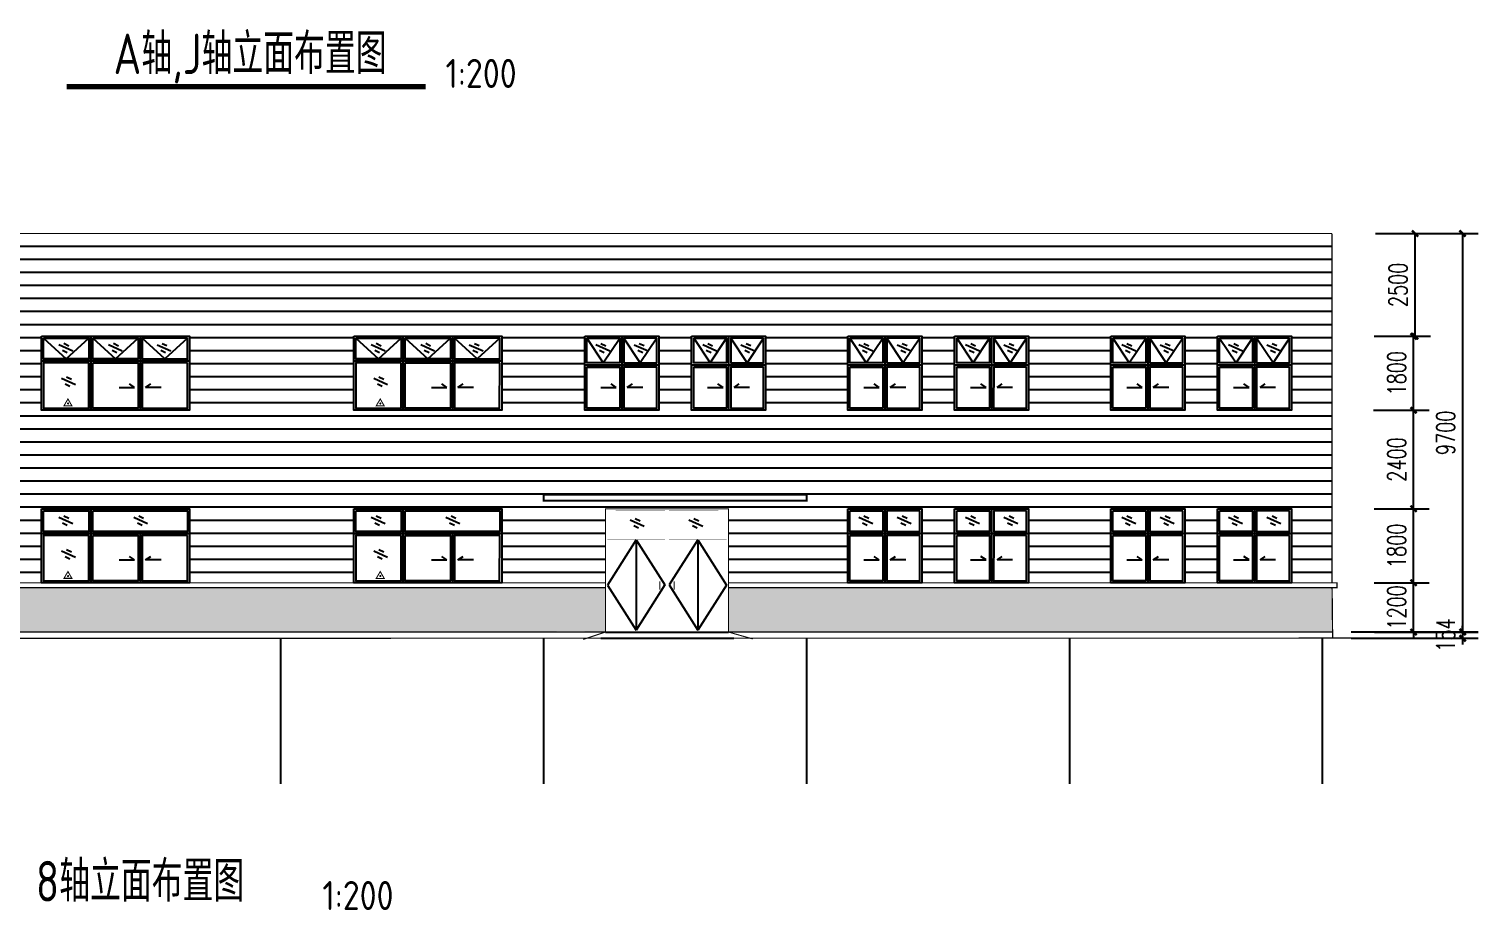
# Model space of a CAD drawing. Extents: x 180850 to 1399066, y 48356 to 327880.
# Drawn here: x 706769 to 742033, y 274354 to 295796 of the extents above; entities that cross this region are included whole.
import ezdxf

# ---------------------------------------------------------------- set-up
doc = ezdxf.new("R2010")
doc.units = 0
doc.header["$LTSCALE"] = 1000
for name, color, linetype in [('AXIS', 3, 'Continuous'), ('COLU', 7, 'Continuous'), ('DIM_SYMB', 3, 'Continuous'), ('PUB_DIM', 3, 'Continuous'), ('PUB_TEXT', 7, 'Continuous'), ('REIN', 1, 'Continuous')]:
    doc.layers.add(name, color=color, linetype=linetype)
doc.styles.add('_TCH_DIM_T3', font='SIMPLEX', dxfattribs={"width": 0.705882, "bigfont": 'GBCBIG'})
doc.styles.add('C', font='tssdeng.shx', dxfattribs={"height": 3, "bigfont": 'tssdchn.shx'})
doc.styles.get("Standard").update_dxf_attribs({"font": 'gbenor.shx', "bigfont": 'gbcbig.shx'})
doc.dimstyles.new('_TCH_ARCH&&150', dxfattribs={"dimtxt": 446.25, "dimasz": 150, "dimexe": 375, "dimexo": 450, "dimgap": 189.375, "dimtad": 1, "dimdec": 0, "dimzin": 0, "dimdsep": 46, "dimtxsty": '_TCH_DIM_T3', "dimblk": 'ARCHTICK', "dimcen": 0.09, "dimclrd": 3, "dimclre": 3, "dimclrt": 7, "dimazin": 2, "dimtfac": 1, "dimtdec": 0, "dimtix": 1, "dimtmove": 2, "dimatfit": 3, "dimfxl": 1, "dimtolj": 1, "dimtzin": 0, "dimarcsym": 0})

# ---------------------------------------------------------------- blocks, each defined once
blk = doc.blocks.new('_ArchTick')
at = {"color": 0, "linetype": 'ByBlock', "const_width": 0.4}
blk.add_lwpolyline([(-0.5, -0.5), (0.5, 0.5)], dxfattribs=at)
blk = doc.blocks.new('*D453')
at = {"layer": 'Defpoints', "color": 0, "transparency": 16777216}
for p in [(739058, 282318), (740466, 282318), (739063, 281118)]:
    blk.add_point(p, dxfattribs=at)
at = {"layer": 'PUB_DIM', "color": 3, "lineweight": -2, "transparency": 16777216}
for p, q in [((739508, 282318), (740841, 282318)), ((740466, 282318), (740466, 282468)), ((740466, 281118), (740466, 282318)), ((739513, 281118), (740841, 281118)), ((740466, 281118), (740466, 280968))]:
    blk.add_line(p, q, dxfattribs=at)
at = {"layer": 'PUB_DIM', "color": 3, "lineweight": -2, "transparency": 16777216, "xscale": 150, "yscale": 150, "zscale": 150}
for p, rotation in [((740466, 282318), 270), ((740466, 281118), 90)]:
    blk.add_blockref('_ArchTick', p, dxfattribs=dict(at, rotation=rotation))
at = {"layer": 'PUB_DIM', "color": 7, "transparency": 16777216, "insert": (740054, 281718), "char_height": 446.2, "attachment_point": 5, "rotation": 90, "style": '_TCH_DIM_T3'}
blk.add_mtext('\\A1;1200', dxfattribs=at)
blk = doc.blocks.new('*D454')
at = {"layer": 'Defpoints', "color": 0, "transparency": 16777216}
for p in [(739058, 284118), (740466, 284118), (739058, 282318)]:
    blk.add_point(p, dxfattribs=at)
at = {"layer": 'PUB_DIM', "color": 3, "lineweight": -2, "transparency": 16777216}
for p, q in [((739508, 284118), (740841, 284118)), ((740466, 282318), (740466, 284118)), ((739508, 282318), (740841, 282318))]:
    blk.add_line(p, q, dxfattribs=at)
at = {"layer": 'PUB_DIM', "color": 3, "lineweight": -2, "transparency": 16777216, "xscale": 150, "yscale": 150, "zscale": 150}
for p, rotation in [((740466, 284118), 90), ((740466, 282318), 270)]:
    blk.add_blockref('_ArchTick', p, dxfattribs=dict(at, rotation=rotation))
at = {"layer": 'PUB_DIM', "color": 7, "transparency": 16777216, "insert": (740054, 283218), "char_height": 446.2, "attachment_point": 5, "rotation": 90, "style": '_TCH_DIM_T3'}
blk.add_mtext('\\A1;1800', dxfattribs=at)
blk = doc.blocks.new('*D455')
at = {"layer": 'Defpoints', "color": 0, "transparency": 16777216}
for p in [(739042, 286518, -4), (740466, 286518), (739058, 284118)]:
    blk.add_point(p, dxfattribs=at)
at = {"layer": 'PUB_DIM', "color": 3, "lineweight": -2, "transparency": 16777216}
for p, q in [((739492, 286518), (740841, 286518)), ((740466, 284118), (740466, 286518)), ((739508, 284118), (740841, 284118))]:
    blk.add_line(p, q, dxfattribs=at)
at = {"layer": 'PUB_DIM', "color": 3, "lineweight": -2, "transparency": 16777216, "xscale": 150, "yscale": 150, "zscale": 150}
for p, rotation in [((740466, 286518), 90), ((740466, 284118), 270)]:
    blk.add_blockref('_ArchTick', p, dxfattribs=dict(at, rotation=rotation))
at = {"layer": 'PUB_DIM', "color": 7, "transparency": 16777216, "insert": (740054, 285318), "char_height": 446.2, "attachment_point": 5, "rotation": 90, "style": '_TCH_DIM_T3'}
blk.add_mtext('\\A1;2400', dxfattribs=at)
blk = doc.blocks.new('*D456')
at = {"layer": 'Defpoints', "color": 0, "transparency": 16777216}
for p in [(739058, 288318), (740466, 288318), (739042, 286518, -4)]:
    blk.add_point(p, dxfattribs=at)
at = {"layer": 'PUB_DIM', "color": 3, "lineweight": -2, "transparency": 16777216}
for p, q in [((739508, 288318), (740841, 288318)), ((740466, 286518), (740466, 288318)), ((739492, 286518), (740841, 286518))]:
    blk.add_line(p, q, dxfattribs=at)
at = {"layer": 'PUB_DIM', "color": 3, "lineweight": -2, "transparency": 16777216, "xscale": 150, "yscale": 150, "zscale": 150}
for p, rotation in [((740466, 288318), 90), ((740466, 286518), 270)]:
    blk.add_blockref('_ArchTick', p, dxfattribs=dict(at, rotation=rotation))
at = {"layer": 'PUB_DIM', "color": 7, "transparency": 16777216, "insert": (740054, 287418), "char_height": 446.2, "attachment_point": 5, "rotation": 90, "style": '_TCH_DIM_T3'}
blk.add_mtext('\\A1;1800', dxfattribs=at)
blk = doc.blocks.new('*D457')
at = {"layer": 'Defpoints', "color": 0, "transparency": 16777216}
for p in [(739091, 290818), (740500, 290818), (739058, 288318)]:
    blk.add_point(p, dxfattribs=at)
at = {"layer": 'PUB_DIM', "color": 3, "lineweight": -2, "transparency": 16777216}
for p, q in [((739541, 290818), (740875, 290818)), ((740500, 288318), (740500, 290818)), ((739508, 288318), (740875, 288318))]:
    blk.add_line(p, q, dxfattribs=at)
at = {"layer": 'PUB_DIM', "color": 3, "lineweight": -2, "transparency": 16777216, "xscale": 150, "yscale": 150, "zscale": 150}
for p, rotation in [((740500, 290818), 90), ((740500, 288318), 270)]:
    blk.add_blockref('_ArchTick', p, dxfattribs=dict(at, rotation=rotation))
at = {"layer": 'PUB_DIM', "color": 7, "transparency": 16777216, "insert": (740087, 289568), "char_height": 446.2, "attachment_point": 5, "rotation": 90, "style": '_TCH_DIM_T3'}
blk.add_mtext('\\A1;2500', dxfattribs=at)
blk = doc.blocks.new('*D458')
at = {"layer": 'Defpoints', "color": 0, "transparency": 16777216}
for p in [(739091, 290818), (739063, 281118), (741658, 281118)]:
    blk.add_point(p, dxfattribs=at)
at = {"layer": 'PUB_DIM', "color": 3, "lineweight": -2, "transparency": 16777216}
for p, q in [((739541, 290818), (742033, 290818)), ((741658, 290818), (741658, 281118)), ((739513, 281118), (742033, 281118))]:
    blk.add_line(p, q, dxfattribs=at)
at = {"layer": 'PUB_DIM', "color": 3, "lineweight": -2, "transparency": 16777216, "xscale": 150, "yscale": 150, "zscale": 150}
for p, rotation in [((741658, 290818), 90), ((741658, 281118), 270)]:
    blk.add_blockref('_ArchTick', p, dxfattribs=dict(at, rotation=rotation))
at = {"layer": 'PUB_DIM', "color": 7, "transparency": 16777216, "insert": (741246, 285968), "char_height": 446.2, "attachment_point": 5, "rotation": 90, "style": '_TCH_DIM_T3'}
blk.add_mtext('\\A1;9700', dxfattribs=at)
blk = doc.blocks.new('*D459')
at = {"layer": 'Defpoints', "color": 0, "transparency": 16777216}
for p in [(738494, 281122), (738495, 280968), (741658, 280968)]:
    blk.add_point(p, dxfattribs=at)
at = {"layer": 'PUB_DIM', "color": 3, "lineweight": -2, "transparency": 16777216}
for p, q in [((738944, 281122), (742033, 281122)), ((741658, 281122), (741658, 281272)), ((741658, 281122), (741658, 280968)), ((738945, 280968), (742033, 280968)), ((741658, 280968), (741658, 280818))]:
    blk.add_line(p, q, dxfattribs=at)
at = {"layer": 'PUB_DIM', "color": 3, "lineweight": -2, "transparency": 16777216, "xscale": 150, "yscale": 150, "zscale": 150}
for p, rotation in [((741658, 281122), 270), ((741658, 280968), 90)]:
    blk.add_blockref('_ArchTick', p, dxfattribs=dict(at, rotation=rotation))
at = {"layer": 'PUB_DIM', "color": 7, "transparency": 16777216, "insert": (741246, 281045), "char_height": 446.2, "attachment_point": 5, "rotation": 90, "style": '_TCH_DIM_T3'}
blk.add_mtext('\\A1;154', dxfattribs=at)

msp = doc.modelspace()

# ---------------------------------------------------------------- hatches: boundary and pattern name
h = msp.add_hatch()
h.set_pattern_fill('ANSI31', color=1, scale=200, angle=315)
h.set_pattern_definition([(0, (0, 0), (9e-14, 317.5), [])])
h.paths.add_polyline_path([(738482.2, 290817.86), (687295.86, 290817.79), (687295.86, 282317.87), (688095.86, 282317.87), (688095.89, 283518.42), (688095.86, 283518.42), (688095.86, 284118.42), (690095.82, 284118.4), (690095.82, 283518.4), (690095.88, 283518.4), (690095.85, 282317.88), (690895.86, 282317.88), (690895.89, 283518.42), (690895.86, 283518.42), (690895.86, 284118.42), (692695.82, 284118.4), (692695.82, 283518.4), (692695.88, 283518.4), (692695.85, 282317.89), (694695.86, 282317.9), (694695.89, 283518.42), (694695.86, 283518.42), (694695.86, 284118.42), (696495.82, 284118.4), (696495.82, 283518.4), (696495.88, 283518.4), (696495.85, 282317.9), (697295.86, 282317.91), (697295.89, 283518.42), (697295.86, 283518.42), (697295.86, 284118.42), (699095.82, 284118.4), (699095.82, 283518.4), (699095.88, 283518.4), (699095.85, 282317.91), (701795.86, 282317.92), (701795.85, 284117.93), (704795.85, 284117.93), (704795.86, 282317.93), (707073.42, 282317.94), (707073.45, 283518.68), (707073.42, 283518.68), (707073.42, 284118.68), (708273.42, 284118.66), (710673.34, 284118.64), (710673.34, 283518.64), (710673.4, 283518.64), (710673.37, 282317.95), (714673.55, 282317.95), (714673.58, 283518.47), (714673.55, 283518.47), (714673.55, 284118.47), (715873.56, 284118.45), (718273.48, 284118.43), (718273.48, 283518.43), (718273.54, 283518.43), (718273.51, 282317.96), (720795.86, 282317.97), (720795.85, 284117.93), (723795.85, 284117.93), (723795.86, 282317.95), (726695.86, 282317.95), (726695.89, 283518.42), (726695.86, 283518.42), (726695.86, 284118.42), (728495.82, 284118.4), (728495.82, 283518.4), (728495.88, 283518.4), (728495.85, 282317.95), (729295.86, 282317.95), (729295.89, 283518.42), (729295.86, 283518.42), (729295.86, 284118.42), (731095.82, 284118.4), (731095.82, 283518.4), (731095.88, 283518.4), (731095.85, 282317.95), (733095.86, 282317.95), (733095.89, 283518.42), (733095.86, 283518.42), (733095.86, 284118.42), (734895.82, 284118.4), (734895.82, 283518.4), (734895.88, 283518.4), (734895.85, 282317.95), (735695.86, 282317.95), (735695.89, 283518.42), (735695.86, 283518.42), (735695.86, 284118.42), (737495.82, 284118.4), (737495.82, 283518.4), (737495.88, 283518.4), (737495.85, 282317.95), (738482.2, 282317.95)])
h.paths.add_polyline_path([(714673.54, 286517.79), (714673.57, 287718.26), (714673.54, 287718.26), (714673.54, 288318.26), (715873.55, 288318.24), (718273.47, 288318.22), (718273.47, 287718.22), (718273.53, 287718.22), (718273.5, 286517.75), (715873.55, 286517.77)], flags=16)
h.paths.add_polyline_path([(714723.32, 286568.21), (714723.59, 287668.21), (715823.71, 287667.8), (715823.44, 286567.8)], flags=0)
h.paths.add_polyline_path([(710673.36, 286517.96), (708273.41, 286517.98), (707073.41, 286518), (707073.44, 287718.47), (707073.41, 287718.47), (707073.41, 288318.47), (708273.41, 288318.45), (710673.33, 288318.42), (710673.33, 287718.42), (710673.39, 287718.42)], flags=16)
h.paths.add_polyline_path([(710623.22, 286567.99), (709523.21, 286568.15), (709523.48, 287668.15), (710623.5, 287667.99)], flags=0)
h.paths.add_polyline_path([(715221.01, 286625.77), (715316.88, 286791.82), (715412.75, 286625.77)], flags=0)
h.paths.add_polyline_path([(714723.18, 287767.9), (714723.18, 288268.62), (715824.04, 288268.61), (715823.33, 288267.96), (715823.33, 287767.89)], flags=0)
h.paths.add_polyline_path([(715307.52, 286681.66, -1), (715332.52, 286681.66, -1)], flags=0)
h.paths.add_polyline_path([(710623.92, 287768.34), (709523.81, 287768.09), (709523.59, 288268.17), (709522.88, 288268.81), (710624.06, 288269.06), (710623.7, 288268.73)], flags=0)
h.paths.add_polyline_path([(715923.33, 286568.13), (715923.6, 287668.13), (717023.68, 287667.97), (717023.41, 286567.97)], flags=0)
h.paths.add_polyline_path([(709423.27, 286568.18), (708323.19, 286568.34), (708323.46, 287668.34), (709423.54, 287668.18)], flags=0)
h.paths.add_polyline_path([(715923.19, 287767.88), (715923.19, 288268.6), (717024.07, 288268.59), (717023.35, 288267.94), (717023.35, 287767.87)], flags=0)
h.paths.add_polyline_path([(709423.22, 287768.07), (708323.05, 287768.08), (708323.05, 288268.81), (709423.93, 288268.8), (709423.22, 288268.15)], flags=0)
h.paths.add_polyline_path([(717123.35, 286567.94), (717123.62, 287667.94), (718223.63, 287667.78), (718223.36, 286567.78)], flags=0)
h.paths.add_polyline_path([(717123.95, 287767.88), (717123.73, 288267.96), (717123.02, 288268.61), (718224.19, 288268.86), (718223.83, 288268.53), (718224.05, 287768.13)], flags=0)
h.paths.add_polyline_path([(708223.3, 286568.01), (707123.19, 286568.42), (707123.46, 287668.42), (708223.58, 287668.01)], flags=0)
h.paths.add_polyline_path([(708223.19, 287768.09), (707123.05, 287768.11), (707123.05, 288268.83), (708223.91, 288268.82), (708223.19, 288268.17)], flags=0)
h.paths.add_polyline_path([(707812.62, 286625.97), (707620.87, 286625.97), (707716.75, 286792.03)], flags=0)
h.paths.add_polyline_path([(707732.39, 286681.87, -1), (707707.39, 286681.87, -1)], flags=0)
h.paths.add_polyline_path([(706495.86, 284465.55), (706495.86, 284317.92), (700095.86, 284317.92), (700095.86, 284465.55)], flags=16)
h.paths.add_polyline_path([(719295.86, 284465.55), (725695.86, 284465.55), (725695.86, 284317.92), (719295.86, 284317.92)], flags=16)
h.paths.add_polyline_path([(705495.85, 286517.4), (703695.85, 286517.42), (703695.88, 287617.89), (703695.85, 287617.89), (703695.85, 288317.89), (705495.82, 288317.87), (705495.82, 287617.87), (705495.88, 287617.87)], flags=16)
h.paths.add_polyline_path([(705445.71, 286567.44), (704645.64, 286567.6), (704645.91, 287567.6), (705445.98, 287567.44)], flags=0)
h.paths.add_polyline_path([(720295.86, 286517.42), (720295.89, 287617.89), (720295.86, 287617.89), (720295.86, 288317.89), (722095.83, 288317.87), (722095.83, 287617.87), (722095.89, 287617.87), (722095.86, 286517.4)], flags=16)
h.paths.add_polyline_path([(720345.64, 286567.78), (720345.91, 287567.78), (721145.98, 287567.62), (721145.71, 286567.62)], flags=0)
h.paths.add_polyline_path([(705446.4, 287667.79), (704646.24, 287667.54), (704646.02, 288267.61), (704645.59, 288268.26), (705446.4, 288268.51), (705446.18, 288268.18)], flags=0)
h.paths.add_polyline_path([(720345.5, 287667.53), (720345.5, 288268.25), (721146.09, 288268.24), (721145.66, 288267.59), (721145.66, 287667.52)], flags=0)
h.paths.add_polyline_path([(704545.7, 286567.62), (703745.63, 286567.78), (703745.91, 287567.78), (704545.97, 287567.62)], flags=0)
h.paths.add_polyline_path([(721245.65, 286567.6), (721245.92, 287567.6), (722045.99, 287567.44), (722045.72, 286567.44)], flags=0)
h.paths.add_polyline_path([(704545.65, 287667.52), (703745.49, 287667.53), (703745.49, 288268.25), (704546.08, 288268.24), (704545.65, 288267.59)], flags=0)
h.paths.add_polyline_path([(721246.25, 287667.54), (721246.03, 288267.61), (721245.6, 288268.26), (722046.41, 288268.51), (722046.19, 288268.18), (722046.41, 287667.79)], flags=0)
h.paths.add_polyline_path([(702895.85, 286517.4), (701095.85, 286517.42), (701095.88, 287617.89), (701095.85, 287617.89), (701095.85, 288317.89), (702895.82, 288317.87), (702895.82, 287617.87), (702895.88, 287617.87)], flags=16)
h.paths.add_polyline_path([(702845.71, 286567.44), (702045.64, 286567.6), (702045.91, 287567.6), (702845.98, 287567.44)], flags=0)
h.paths.add_polyline_path([(722895.86, 286517.42), (722895.89, 287617.89), (722895.86, 287617.89), (722895.86, 288317.89), (724695.83, 288317.87), (724695.83, 287617.87), (724695.89, 287617.87), (724695.86, 286517.4)], flags=16)
h.paths.add_polyline_path([(722945.64, 286567.78), (722945.91, 287567.78), (723745.98, 287567.62), (723745.71, 286567.62)], flags=0)
h.paths.add_polyline_path([(702846.4, 287667.79), (702046.24, 287667.54), (702046.02, 288267.61), (702045.59, 288268.26), (702846.4, 288268.51), (702846.18, 288268.18)], flags=0)
h.paths.add_polyline_path([(722945.5, 287667.53), (722945.5, 288268.25), (723746.09, 288268.24), (723745.66, 288267.59), (723745.66, 287667.52)], flags=0)
h.paths.add_polyline_path([(701945.7, 286567.62), (701145.63, 286567.78), (701145.91, 287567.78), (701945.97, 287567.62)], flags=0)
h.paths.add_polyline_path([(723845.65, 286567.6), (723845.92, 287567.6), (724645.99, 287567.44), (724645.72, 286567.44)], flags=0)
h.paths.add_polyline_path([(701945.65, 287667.52), (701145.49, 287667.53), (701145.49, 288268.25), (701946.08, 288268.24), (701945.65, 288267.59)], flags=0)
h.paths.add_polyline_path([(723846.25, 287667.54), (723846.03, 288267.61), (723845.6, 288268.26), (724646.41, 288268.51), (724646.19, 288268.18), (724646.41, 287667.79)], flags=0)
h.paths.add_polyline_path([(699095.85, 286517.4), (697295.85, 286517.42), (697295.88, 287617.89), (697295.85, 287617.89), (697295.85, 288317.89), (699095.82, 288317.87), (699095.82, 287617.87), (699095.88, 287617.87)], flags=16)
h.paths.add_polyline_path([(699045.71, 286567.44), (698245.64, 286567.6), (698245.91, 287567.6), (699045.98, 287567.44)], flags=0)
h.paths.add_polyline_path([(726695.85, 286517.42), (726695.88, 287617.89), (726695.85, 287617.89), (726695.85, 288317.89), (728495.82, 288317.87), (728495.82, 287617.87), (728495.88, 287617.87), (728495.85, 286517.4)], flags=16)
h.paths.add_polyline_path([(699046.4, 287667.79), (698246.24, 287667.54), (698246.02, 288267.61), (698245.59, 288268.26), (699046.4, 288268.51), (699046.18, 288268.18)], flags=0)
h.paths.add_polyline_path([(726745.63, 286567.78), (726745.91, 287567.78), (727545.97, 287567.62), (727545.7, 286567.62)], flags=0)
h.paths.add_polyline_path([(726745.49, 287667.53), (726745.49, 288268.25), (727546.08, 288268.24), (727545.65, 288267.59), (727545.65, 287667.52)], flags=0)
h.paths.add_polyline_path([(698145.7, 286567.62), (697345.63, 286567.78), (697345.91, 287567.78), (698145.97, 287567.62)], flags=0)
h.paths.add_polyline_path([(698145.65, 287667.52), (697345.49, 287667.53), (697345.49, 288268.25), (698146.08, 288268.24), (698145.65, 288267.59)], flags=0)
h.paths.add_polyline_path([(727645.64, 286567.6), (727645.91, 287567.6), (728445.98, 287567.44), (728445.71, 286567.44)], flags=0)
h.paths.add_polyline_path([(727646.24, 287667.54), (727646.02, 288267.61), (727645.59, 288268.26), (728446.4, 288268.51), (728446.18, 288268.18), (728446.4, 287667.79)], flags=0)
h.paths.add_polyline_path([(696495.85, 286517.4), (694695.85, 286517.42), (694695.88, 287617.89), (694695.85, 287617.89), (694695.85, 288317.89), (696495.82, 288317.87), (696495.82, 287617.87), (696495.88, 287617.87)], flags=16)
h.paths.add_polyline_path([(696445.71, 286567.44), (695645.64, 286567.6), (695645.91, 287567.6), (696445.98, 287567.44)], flags=0)
h.paths.add_polyline_path([(729295.85, 286517.42), (729295.88, 287617.89), (729295.85, 287617.89), (729295.85, 288317.89), (731095.82, 288317.87), (731095.82, 287617.87), (731095.88, 287617.87), (731095.85, 286517.4)], flags=16)
h.paths.add_polyline_path([(696446.4, 287667.79), (695646.24, 287667.54), (695646.02, 288267.61), (695645.59, 288268.26), (696446.4, 288268.51), (696446.18, 288268.18)], flags=0)
h.paths.add_polyline_path([(729345.63, 286567.78), (729345.91, 287567.78), (730145.97, 287567.62), (730145.7, 286567.62)], flags=0)
h.paths.add_polyline_path([(729345.49, 287667.53), (729345.49, 288268.25), (730146.08, 288268.24), (730145.65, 288267.59), (730145.65, 287667.52)], flags=0)
h.paths.add_polyline_path([(695545.7, 286567.62), (694745.63, 286567.78), (694745.91, 287567.78), (695545.97, 287567.62)], flags=0)
h.paths.add_polyline_path([(695545.65, 287667.52), (694745.49, 287667.53), (694745.49, 288268.25), (695546.08, 288268.24), (695545.65, 288267.59)], flags=0)
h.paths.add_polyline_path([(730245.64, 286567.6), (730245.91, 287567.6), (731045.98, 287567.44), (731045.71, 286567.44)], flags=0)
h.paths.add_polyline_path([(730246.24, 287667.54), (730246.02, 288267.61), (730245.59, 288268.26), (731046.4, 288268.51), (731046.18, 288268.18), (731046.4, 287667.79)], flags=0)
h.paths.add_polyline_path([(692695.85, 286517.4), (690895.85, 286517.42), (690895.88, 287617.89), (690895.85, 287617.89), (690895.85, 288317.89), (692695.82, 288317.87), (692695.82, 287617.87), (692695.88, 287617.87)], flags=16)
h.paths.add_polyline_path([(692645.71, 286567.44), (691845.64, 286567.6), (691845.91, 287567.6), (692645.98, 287567.44)], flags=0)
h.paths.add_polyline_path([(733095.85, 286517.42), (733095.88, 287617.89), (733095.85, 287617.89), (733095.85, 288317.89), (734895.82, 288317.87), (734895.82, 287617.87), (734895.88, 287617.87), (734895.85, 286517.4)], flags=16)
h.paths.add_polyline_path([(692646.4, 287667.79), (691846.24, 287667.54), (691846.02, 288267.61), (691845.59, 288268.26), (692646.4, 288268.51), (692646.18, 288268.18)], flags=0)
h.paths.add_polyline_path([(733145.63, 286567.78), (733145.91, 287567.78), (733945.97, 287567.62), (733945.7, 286567.62)], flags=0)
h.paths.add_polyline_path([(733145.49, 287667.53), (733145.49, 288268.25), (733946.08, 288268.24), (733945.65, 288267.59), (733945.65, 287667.52)], flags=0)
h.paths.add_polyline_path([(691745.7, 286567.62), (690945.63, 286567.78), (690945.91, 287567.78), (691745.97, 287567.62)], flags=0)
h.paths.add_polyline_path([(691745.65, 287667.52), (690945.49, 287667.53), (690945.49, 288268.25), (691746.08, 288268.24), (691745.65, 288267.59)], flags=0)
h.paths.add_polyline_path([(734045.64, 286567.6), (734045.91, 287567.6), (734845.98, 287567.44), (734845.71, 286567.44)], flags=0)
h.paths.add_polyline_path([(734046.24, 287667.54), (734046.02, 288267.61), (734045.59, 288268.26), (734846.4, 288268.51), (734846.18, 288268.18), (734846.4, 287667.79)], flags=0)
h.paths.add_polyline_path([(690095.85, 286517.4), (688095.85, 286517.42), (688095.88, 287617.89), (688095.85, 287617.89), (688095.85, 288317.89), (690095.82, 288317.87), (690095.82, 287617.87), (690095.88, 287617.87)], flags=16)
h.paths.add_polyline_path([(690045.71, 286567.44), (689245.64, 286567.6), (689245.91, 287567.6), (690045.98, 287567.44)], flags=0)
h.paths.add_polyline_path([(735695.85, 286517.42), (735695.88, 287617.89), (735695.85, 287617.89), (735695.85, 288317.89), (737495.82, 288317.87), (737495.82, 287617.87), (737495.88, 287617.87), (737495.85, 286517.4)], flags=16)
h.paths.add_polyline_path([(690046.4, 287667.79), (689246.24, 287667.54), (689246.02, 288267.61), (689245.59, 288268.26), (690046.4, 288268.51), (690046.18, 288268.18)], flags=0)
h.paths.add_polyline_path([(735745.63, 286567.78), (735745.91, 287567.78), (736545.97, 287567.62), (736545.7, 286567.62)], flags=0)
h.paths.add_polyline_path([(735745.49, 287667.53), (735745.49, 288268.25), (736546.08, 288268.24), (736545.65, 288267.59), (736545.65, 287667.52)], flags=0)
h.paths.add_polyline_path([(689145.7, 286567.62), (688145.63, 286567.78), (688145.91, 287567.78), (689145.97, 287567.62)], flags=0)
h.paths.add_polyline_path([(689145.65, 287667.52), (688145.49, 287667.53), (688145.49, 288268.25), (689146.08, 288268.24), (689145.65, 288267.59)], flags=0)
h.paths.add_polyline_path([(736645.64, 286567.6), (736645.91, 287567.6), (737445.98, 287567.44), (737445.71, 286567.44)], flags=0)
h.paths.add_polyline_path([(736646.24, 287667.54), (736646.02, 288267.61), (736645.59, 288268.26), (737446.4, 288268.51), (737446.18, 288268.18), (737446.4, 287667.79)], flags=0)
h.paths.add_polyline_path([(687955.39, 286279.56), (687473.44, 286279.56), (687473.44, 286317.87), (687955.39, 286317.87)], flags=16)
h.paths.add_polyline_path([(687955.39, 285817.87), (687955.39, 285779.56), (687473.44, 285779.56), (687473.44, 285817.87)], flags=16)
h.paths.add_polyline_path([(687955.39, 286779.56), (687473.44, 286779.56), (687473.44, 286817.87), (687955.39, 286817.87)], flags=16)
h.paths.add_polyline_path([(687955.39, 285317.87), (687955.39, 285279.56), (687473.44, 285279.56), (687473.44, 285317.87)], flags=16)
h.paths.add_polyline_path([(687955.39, 287279.56), (687473.44, 287279.56), (687473.44, 287317.87), (687955.39, 287317.87)], flags=16)
h.paths.add_polyline_path([(687955.39, 284817.87), (687955.39, 284779.56), (687473.44, 284779.56), (687473.44, 284817.87)], flags=16)
h.paths.add_polyline_path([(687955.39, 287779.56), (687473.44, 287779.56), (687473.44, 287817.87), (687955.39, 287817.87)], flags=16)
h.paths.add_polyline_path([(687955.39, 284317.87), (687955.39, 284279.56), (687473.44, 284279.56), (687473.44, 284317.87)], flags=16)
h.paths.add_polyline_path([(687955.39, 288279.56), (687473.44, 288279.56), (687473.44, 288317.87), (687955.39, 288317.87)], flags=16)
h.paths.add_polyline_path([(687955.39, 283817.87), (687955.39, 283779.56), (687473.44, 283779.56), (687473.44, 283817.87)], flags=16)
h.paths.add_polyline_path([(687955.39, 288779.56), (687473.44, 288779.56), (687473.44, 288817.87), (687955.39, 288817.87)], flags=16)
h.paths.add_polyline_path([(687955.39, 283317.87), (687955.39, 283279.56), (687473.44, 283279.56), (687473.44, 283317.87)], flags=16)
h.paths.add_polyline_path([(687955.39, 289279.56), (687473.44, 289279.56), (687473.44, 289317.87), (687955.39, 289317.87)], flags=16)
h.paths.add_polyline_path([(687955.39, 282817.87), (687955.39, 282779.56), (687473.44, 282779.56), (687473.44, 282817.87)], flags=16)
h.paths.add_polyline_path([(687955.39, 289779.56), (687473.44, 289779.56), (687473.44, 289817.87), (687955.39, 289817.87)], flags=16)
h.paths.add_polyline_path([(687955.39, 290279.56), (687473.44, 290279.56), (687473.44, 290317.87), (687955.39, 290317.87)], flags=16)
at = {"true_color": 0xc7c8ca}
h = msp.add_hatch(dxfattribs=at)
h.set_pattern_fill('AR-B816', color=9, scale=150)
h.set_pattern_definition([(0, (435232.53, 219224.98), (0, 181.9656), []), (90, (435232.53, 219224.98), (-181.9656, 181.9656), [181.9656, -181.9656])])
h.paths.add_polyline_path([(687295.86, 282197.87), (687295.78, 281112.18), (701259.4, 281131.94), (701795.86, 281117.96), (701795.86, 282197.96)])
h.paths.add_polyline_path([(720795.85, 281117.96), (720795.85, 282197.96), (704795.86, 282197.95), (704795.86, 281117.93), (705377.93, 281101.7), (720255.25, 281142.43)])
edge = h.paths.add_edge_path()
edge.add_line((738482.2, 282197.95), (723795.86, 282197.95))
edge.add_line((723795.86, 282197.95), (723795.86, 281117.95))
edge.add_line((723795.86, 281117.95), (724412.68, 281112.8))
edge.add_line((724412.68, 281112.8), (738495.76, 281131.33))
edge.add_line((738495.76, 281131.33), (738481.86, 282196.95))

# ---------------------------------------------------------------- linework, layer by layer
at = {"color": 3}
for p, q in [((707123.05, 288268.49), (707673.12, 287768.1)), ((707673.12, 287768.1), (708223.2, 288268.17)), ((708273.37, 288318.46), (708273.5, 287718.18)), ((708323.06, 288268.47), (708873.14, 287768.08)), ((708873.14, 287768.08), (709423.22, 288268.15)), ((709473.4, 288318.44), (709473.53, 287718.16)), ((710073.87, 287768.22), (709523.59, 288268.17)), ((710623.69, 288268.73), (710073.87, 287768.22)), ((714723.19, 288268.29), (715273.25, 287767.89)), ((715273.25, 287767.89), (715823.33, 288267.97)), ((715873.51, 288318.25), (715873.64, 287717.98)), ((715923.19, 288268.26), (716473.27, 287767.87)), ((716473.27, 287767.87), (717023.36, 288267.94)), ((717073.53, 288318.23), (717073.66, 287717.96)), ((717674, 287768.01), (717123.73, 288267.96)), ((718223.83, 288268.52), (717674, 287768.01)), ((720345.51, 288267.92), (720745.58, 287667.52)), ((720745.58, 287667.52), (721145.66, 288267.6)), ((721195.83, 288317.88), (721195.96, 287617.61)), ((721646.33, 287667.66), (721246.03, 288267.62)), ((722046.18, 288268.17), (721646.33, 287667.66)), ((722945.51, 288267.92), (723345.58, 287667.52)), ((723345.58, 287667.52), (723745.66, 288267.6)), ((723795.83, 288317.88), (723795.96, 287617.61)), ((724246.33, 287667.66), (723846.03, 288267.62)), ((724646.18, 288268.17), (724246.33, 287667.66)), ((726745.5, 288267.92), (727145.57, 287667.52)), ((727145.57, 287667.52), (727545.65, 288267.6)), ((727595.83, 288317.88), (727595.96, 287617.61)), ((728046.32, 287667.66), (727646.02, 288267.62)), ((728446.18, 288268.17), (728046.32, 287667.66)), ((729345.5, 288267.92), (729745.57, 287667.52)), ((729745.57, 287667.52), (730145.65, 288267.6)), ((730195.83, 288317.88), (730195.96, 287617.61)), ((730646.32, 287667.66), (730246.02, 288267.62)), ((731046.18, 288268.17), (730646.32, 287667.66)), ((733145.5, 288267.92), (733545.57, 287667.52)), ((733545.57, 287667.52), (733945.65, 288267.6)), ((733995.83, 288317.88), (733995.96, 287617.61)), ((734446.32, 287667.66), (734046.02, 288267.62)), ((734846.18, 288268.17), (734446.32, 287667.66)), ((735745.5, 288267.92), (736145.57, 287667.52)), ((736145.57, 287667.52), (736545.65, 288267.6)), ((736595.83, 288317.88), (736595.96, 287617.61)), ((737046.32, 287667.66), (736646.02, 288267.62)), ((737446.18, 288268.17), (737046.32, 287667.66))]:
    msp.add_line(p, q, dxfattribs=at)
for p, q in [((707495.48, 288113.98), (707833.8, 287961.37)), ((707620.11, 288146.03), (707737.78, 288088.97)), ((708701.38, 288113.98), (709039.69, 287961.37)), ((708826.01, 288146.03), (708943.67, 288088.97)), ((710008.52, 288145.7), (710126.75, 288089.81)), ((715095.62, 288113.78), (715433.93, 287961.17)), ((715220.25, 288145.83), (715337.91, 288088.76)), ((716301.52, 288113.78), (716639.83, 287961.17)), ((716426.14, 288145.83), (716543.81, 288088.76)), ((717608.66, 288145.49), (717726.88, 288089.6)), ((720564.32, 288113.41), (720902.63, 287960.8)), ((720688.95, 288145.46), (720806.61, 288088.39)), ((721620.69, 288145.15), (721738.92, 288089.26)), ((723164.32, 288113.41), (723502.63, 287960.8)), ((723288.95, 288145.46), (723406.61, 288088.39)), ((724220.69, 288145.15), (724338.92, 288089.26)), ((726964.31, 288113.41), (727302.63, 287960.8)), ((727088.94, 288145.46), (727206.61, 288088.39)), ((728020.68, 288145.15), (728138.91, 288089.26)), ((729564.31, 288113.41), (729902.63, 287960.8)), ((729688.94, 288145.46), (729806.61, 288088.39)), ((730620.68, 288145.15), (730738.91, 288089.26)), ((733364.31, 288113.41), (733702.63, 287960.8)), ((733488.94, 288145.46), (733606.61, 288088.39)), ((734420.68, 288145.15), (734538.91, 288089.26)), ((735964.31, 288113.41), (736302.63, 287960.8)), ((736088.94, 288145.46), (736206.61, 288088.39)), ((737020.68, 288145.15), (737138.91, 288089.26)), ((707583.91, 287978.13), (707701.58, 287921.07)), ((708789.81, 287978.13), (708907.47, 287921.07)), ((709884.22, 288112.42), (710224.03, 287963.18)), ((709973.99, 287977.45), (710092.22, 287921.56)), ((715184.05, 287977.93), (715301.71, 287920.86)), ((716389.95, 287977.93), (716507.61, 287920.86)), ((717484.35, 288112.21), (717824.16, 287962.97)), ((717574.13, 287977.24), (717692.35, 287921.35)), ((720652.75, 287977.56), (720770.41, 287920.49)), ((721496.39, 288111.86), (721836.2, 287962.62)), ((721586.16, 287976.9), (721704.39, 287921)), ((723252.75, 287977.56), (723370.41, 287920.49)), ((724096.39, 288111.86), (724436.2, 287962.62)), ((724186.16, 287976.9), (724304.39, 287921)), ((727052.74, 287977.56), (727170.41, 287920.49)), ((727896.38, 288111.86), (728236.19, 287962.62)), ((727986.16, 287976.9), (728104.38, 287921)), ((729652.74, 287977.56), (729770.41, 287920.49)), ((730496.38, 288111.86), (730836.19, 287962.62)), ((730586.16, 287976.9), (730704.38, 287921)), ((733452.74, 287977.56), (733570.41, 287920.49)), ((734296.38, 288111.86), (734636.19, 287962.62)), ((734386.16, 287976.9), (734504.38, 287921)), ((736052.74, 287977.56), (736170.41, 287920.49)), ((736896.38, 288111.86), (737236.19, 287962.62)), ((736986.16, 287976.9), (737104.38, 287921)), ((709473.53, 287718.16), (709473.23, 286518.16)), ((717073.66, 287717.96), (717073.36, 286517.96)), ((721195.96, 287617.61), (721195.67, 286517.61)), ((723795.96, 287617.61), (723795.67, 286517.61)), ((727595.96, 287617.61), (727595.66, 286517.61)), ((730195.96, 287617.61), (730195.66, 286517.61)), ((733995.96, 287617.61), (733995.66, 286517.61)), ((736595.96, 287617.61), (736595.66, 286517.61)), ((707558.83, 287295.83), (707897.14, 287143.22)), ((707647.26, 287159.98), (707764.92, 287102.92)), ((707683.46, 287327.88), (707801.12, 287270.82)), ((708962.67, 287073.58), (709339.36, 287073.49)), ((709339.36, 287073.49), (709214.54, 287157.97)), ((709607.43, 287073.42), (709732.29, 287157.84)), ((709984.12, 287073.33), (709607.43, 287073.42)), ((715158.96, 287295.62), (715497.28, 287143.01)), ((715247.39, 287159.77), (715365.05, 287102.71)), ((715283.59, 287327.67), (715401.25, 287270.61)), ((716562.8, 287073.38), (716939.49, 287073.28)), ((716939.49, 287073.28), (716814.68, 287157.76)), ((717207.57, 287073.22), (717332.43, 287157.63)), ((717584.26, 287073.12), (717207.57, 287073.22)), ((720685.11, 287073.03), (721061.8, 287072.94)), ((721061.8, 287072.94), (720936.98, 287157.41)), ((721329.87, 287072.87), (721454.73, 287157.28)), ((721706.56, 287072.78), (721329.87, 287072.87)), ((723285.11, 287073.03), (723661.8, 287072.94)), ((723661.8, 287072.94), (723536.98, 287157.41)), ((723929.87, 287072.87), (724054.73, 287157.28)), ((724306.56, 287072.78), (723929.87, 287072.87)), ((727085.1, 287073.03), (727461.79, 287072.94)), ((727461.79, 287072.94), (727336.97, 287157.41)), ((727729.86, 287072.87), (727854.72, 287157.28)), ((728106.55, 287072.78), (727729.86, 287072.87)), ((729685.1, 287073.03), (730061.79, 287072.94)), ((730061.79, 287072.94), (729936.97, 287157.41)), ((730329.86, 287072.87), (730454.72, 287157.28)), ((730706.55, 287072.78), (730329.86, 287072.87)), ((733485.1, 287073.03), (733861.79, 287072.94)), ((733861.79, 287072.94), (733736.97, 287157.41)), ((734129.86, 287072.87), (734254.72, 287157.28)), ((734506.55, 287072.78), (734129.86, 287072.87)), ((736085.1, 287073.03), (736461.79, 287072.94)), ((736461.79, 287072.94), (736336.97, 287157.41)), ((736729.86, 287072.87), (736854.72, 287157.28)), ((737106.55, 287072.78), (736729.86, 287072.87)), ((707495.49, 283914.2), (707833.81, 283761.59)), ((707620.12, 283946.25), (707737.78, 283889.18)), ((708273.38, 284118.67), (708273.51, 283518.4)), ((709316.46, 283912.63), (709656.27, 283763.39)), ((709440.76, 283945.92), (709558.99, 283890.02)), ((715095.63, 283913.99), (715433.94, 283761.38)), ((715220.26, 283946.04), (715337.92, 283888.98)), ((715873.52, 284118.46), (715873.65, 283518.19)), ((716916.59, 283912.42), (717256.41, 283763.18)), ((717040.9, 283945.71), (717159.12, 283889.82)), ((721523.85, 283883.18), (721641.51, 283826.12)), ((722950.44, 283883.18), (723068.11, 283826.12)), ((726964.32, 283913.94), (727302.63, 283761.33)), ((727088.94, 283945.98), (727206.61, 283888.92)), ((727595.83, 284118.41), (727595.96, 283518.14)), ((727896.38, 283912.39), (728236.19, 283763.15)), ((728020.69, 283945.67), (728138.91, 283889.78)), ((729564.32, 283913.94), (729902.63, 283761.33)), ((729688.94, 283945.98), (729806.61, 283888.92)), ((730195.83, 284118.41), (730195.96, 283518.14)), ((730496.38, 283912.39), (730836.19, 283763.15)), ((730620.69, 283945.67), (730738.91, 283889.78)), ((733364.32, 283913.94), (733702.63, 283761.33)), ((733488.94, 283945.98), (733606.61, 283888.92)), ((733995.83, 284118.41), (733995.96, 283518.14)), ((734296.38, 283912.39), (734636.19, 283763.15)), ((734420.69, 283945.67), (734538.91, 283889.78)), ((735964.32, 283913.94), (736302.63, 283761.33)), ((736088.94, 283945.98), (736206.61, 283888.92)), ((736595.83, 284118.41), (736595.96, 283518.14)), ((736896.38, 283912.39), (737236.19, 283763.15)), ((737020.69, 283945.67), (737138.91, 283889.78)), ((707583.92, 283778.35), (707701.59, 283721.28)), ((709406.23, 283777.66), (709524.46, 283721.77)), ((715184.06, 283778.14), (715301.72, 283721.08)), ((717006.37, 283777.46), (717124.59, 283721.57)), ((721399.22, 283851.13), (721737.53, 283698.52)), ((721487.65, 283715.28), (721605.31, 283658.22)), ((722825.82, 283851.13), (723164.13, 283698.52)), ((722914.24, 283715.28), (723031.91, 283658.22)), ((727052.74, 283778.08), (727170.41, 283721.02)), ((727986.16, 283777.42), (728104.38, 283721.53)), ((729652.74, 283778.08), (729770.41, 283721.02)), ((730586.16, 283777.42), (730704.38, 283721.53)), ((733452.74, 283778.08), (733570.41, 283721.02)), ((734386.16, 283777.42), (734504.38, 283721.53)), ((736052.74, 283778.08), (736170.41, 283721.02)), ((736986.16, 283777.42), (737104.38, 283721.53)), ((709473.54, 283518.38), (709473.24, 282318.38)), ((717073.67, 283518.17), (717073.37, 282318.17)), ((721545.85, 283363.31), (721545.85, 281167.93)), ((723045.85, 283363.31), (723045.86, 281167.93)), ((727595.96, 283518.14), (727595.66, 282318.14)), ((730195.96, 283518.14), (730195.66, 282318.14)), ((733995.96, 283518.14), (733995.66, 282318.14)), ((736595.96, 283518.14), (736595.66, 282318.14)), ((707558.84, 283096.05), (707897.15, 282943.44)), ((707647.27, 282960.19), (707764.93, 282903.13)), ((707683.46, 283128.09), (707801.13, 283071.03)), ((708962.68, 282873.8), (709339.37, 282873.7)), ((709339.37, 282873.7), (709214.55, 282958.18)), ((709607.44, 282873.64), (709732.3, 282958.05)), ((709984.13, 282873.54), (709607.44, 282873.64)), ((715158.97, 283095.84), (715497.28, 282943.23)), ((715247.4, 282959.99), (715365.06, 282902.92)), ((715283.6, 283127.89), (715401.26, 283070.82)), ((716562.81, 282873.59), (716939.5, 282873.5)), ((716939.5, 282873.5), (716814.69, 282957.97)), ((717207.58, 282873.43), (717332.43, 282957.84)), ((717584.27, 282873.34), (717207.58, 282873.43)), ((727085.1, 282873.56), (727461.79, 282873.46)), ((727461.79, 282873.46), (727336.98, 282957.94)), ((727729.86, 282873.4), (727854.72, 282957.81)), ((728106.56, 282873.3), (727729.86, 282873.4)), ((729685.1, 282873.56), (730061.79, 282873.46)), ((730061.79, 282873.46), (729936.98, 282957.94)), ((730329.86, 282873.4), (730454.72, 282957.81)), ((730706.56, 282873.3), (730329.86, 282873.4)), ((733485.1, 282873.56), (733861.79, 282873.46)), ((733861.79, 282873.46), (733736.98, 282957.94)), ((734129.86, 282873.4), (734254.72, 282957.81)), ((734506.56, 282873.3), (734129.86, 282873.4)), ((736085.1, 282873.56), (736461.79, 282873.46)), ((736461.79, 282873.46), (736336.98, 282957.94)), ((736729.86, 282873.4), (736854.72, 282957.81)), ((737106.56, 282873.3), (736729.86, 282873.4)), ((720795.86, 281117.89), (723795.93, 281117.87)), ((720684.44, 280967.89), (723919.13, 280967.89))]:
    msp.add_line(p, q)
for points, const_width in [([(687295.86, 290817.79), (738482.2, 290817.86)], 30), ([(738482.2, 290817.86), (738482.2, 282317.95), (738602.2, 282317.95), (738602.2, 282197.95), (738482.2, 282197.95), (738495.48, 280968.04)], 30), ([(724385.38, 280950.43), (723795.86, 281117.93), (723795.85, 284117.93), (720795.85, 284117.93), (720795.86, 281117.93), (720255.32, 280940.04)], 25), ([(722295.85, 281117.93), (722295.85, 284117.93)], 2), ([(723795.85, 284117.93), (723795.86, 281217.93)], 25), ([(723795.85, 283415.62), (720795.86, 283415.62)], 2), ([(720795.86, 282317.97), (704795.86, 282317.93)], 30), ([(704795.86, 282197.93), (720795.86, 282197.97)], 30), ([(722118.57, 282355.31), (722118.57, 282152.45)], 25), ([(722473.14, 282355.31), (722473.14, 282152.45)], 25), ([(738482.2, 282317.95), (723795.86, 282317.95)], 30), ([(723795.86, 282197.95), (738482.2, 282197.95)], 30), ([(738493.82, 281122.06), (687295.86, 281122.06)], 30), ([(739074.46, 280971.68), (686585.6, 280965.86)], 30)]:
    msp.add_lwpolyline(points, dxfattribs=dict(const_width=const_width))
for points in [[(707073.41, 288318.47), (708273.41, 288318.45), (708273.41, 287718.45), (707073.41, 287718.47)], [(707123.05, 288268.83), (708223.19, 288268.82), (708223.19, 287768.09), (707123.05, 287768.11)], [(708273.41, 288318.45), (710673.33, 288318.42), (710673.33, 287718.42), (708273.41, 287718.45)], [(708323.05, 288268.81), (709423.22, 288268.8), (709423.22, 287768.07), (708323.05, 287768.08)], [(710623.7, 288269.06), (709523.59, 288268.81), (709523.81, 287768.09), (710623.92, 287768.34)], [(714673.54, 288318.26), (715873.55, 288318.24), (715873.55, 287718.24), (714673.54, 287718.26)], [(714723.18, 288268.62), (715823.33, 288268.61), (715823.33, 287767.89), (714723.18, 287767.9)], [(715873.55, 288318.24), (718273.47, 288318.22), (718273.47, 287718.22), (715873.55, 287718.24)], [(715923.19, 288268.6), (717023.35, 288268.59), (717023.35, 287767.87), (715923.19, 287767.88)], [(718223.83, 288268.86), (717123.73, 288268.61), (717123.95, 287767.88), (718224.05, 287768.13)], [(720295.86, 288317.89), (722095.83, 288317.87), (722095.83, 287617.87), (720295.86, 287617.89)], [(720345.5, 288268.25), (721145.66, 288268.24), (721145.66, 287667.52), (720345.5, 287667.53)], [(722046.19, 288268.51), (721246.03, 288268.26), (721246.25, 287667.54), (722046.41, 287667.79)], [(722895.86, 288317.89), (724695.83, 288317.87), (724695.83, 287617.87), (722895.86, 287617.89)], [(722945.5, 288268.25), (723745.66, 288268.24), (723745.66, 287667.52), (722945.5, 287667.53)], [(724646.19, 288268.51), (723846.03, 288268.26), (723846.25, 287667.54), (724646.41, 287667.79)], [(726695.85, 288317.89), (728495.82, 288317.87), (728495.82, 287617.87), (726695.85, 287617.89)], [(726745.49, 288268.25), (727545.65, 288268.24), (727545.65, 287667.52), (726745.49, 287667.53)], [(728446.18, 288268.51), (727646.02, 288268.26), (727646.24, 287667.54), (728446.4, 287667.79)], [(729295.85, 288317.89), (731095.82, 288317.87), (731095.82, 287617.87), (729295.85, 287617.89)], [(729345.49, 288268.25), (730145.65, 288268.24), (730145.65, 287667.52), (729345.49, 287667.53)], [(731046.18, 288268.51), (730246.02, 288268.26), (730246.24, 287667.54), (731046.4, 287667.79)], [(733095.85, 288317.89), (734895.82, 288317.87), (734895.82, 287617.87), (733095.85, 287617.89)], [(733145.49, 288268.25), (733945.65, 288268.24), (733945.65, 287667.52), (733145.49, 287667.53)], [(734846.18, 288268.51), (734046.02, 288268.26), (734046.24, 287667.54), (734846.4, 287667.79)], [(735695.85, 288317.89), (737495.82, 288317.87), (737495.82, 287617.87), (735695.85, 287617.89)], [(735745.49, 288268.25), (736545.65, 288268.24), (736545.65, 287667.52), (735745.49, 287667.53)], [(737446.18, 288268.51), (736646.02, 288268.26), (736646.24, 287667.54), (737446.4, 287667.79)]]:
    msp.add_lwpolyline(points, close=True, dxfattribs=at)
for points in [[(707073.44, 287718.47), (708273.47, 287718.45), (708273.44, 286517.98), (707073.41, 286518)], [(708223.58, 287668.01), (707123.46, 287668.42), (707123.19, 286568.42), (708223.3, 286568.01)], [(708273.44, 287718.45), (710673.39, 287718.42), (710673.36, 286517.96), (708273.41, 286517.98)], [(708323.46, 287668.34), (709423.54, 287668.18), (709423.27, 286568.18), (708323.19, 286568.34)], [(710623.5, 287667.99), (709523.48, 287668.15), (709523.21, 286568.15), (710623.22, 286567.99)], [(714673.57, 287718.26), (715873.61, 287718.24), (715873.58, 286517.77), (714673.54, 286517.79)], [(715823.71, 287667.8), (714723.59, 287668.21), (714723.32, 286568.21), (715823.44, 286567.8)], [(715873.58, 287718.24), (718273.53, 287718.22), (718273.5, 286517.75), (715873.55, 286517.77)], [(715923.6, 287668.13), (717023.68, 287667.97), (717023.41, 286567.97), (715923.33, 286568.13)], [(718223.63, 287667.78), (717123.62, 287667.94), (717123.35, 286567.94), (718223.36, 286567.78)], [(720295.89, 287617.89), (722095.89, 287617.87), (722095.86, 286517.4), (720295.86, 286517.42)], [(720345.91, 287567.78), (721145.98, 287567.62), (721145.71, 286567.62), (720345.64, 286567.78)], [(722045.99, 287567.44), (721245.92, 287567.6), (721245.65, 286567.6), (722045.72, 286567.44)], [(722895.89, 287617.89), (724695.89, 287617.87), (724695.86, 286517.4), (722895.86, 286517.42)], [(722945.91, 287567.78), (723745.98, 287567.62), (723745.71, 286567.62), (722945.64, 286567.78)], [(724645.99, 287567.44), (723845.92, 287567.6), (723845.65, 286567.6), (724645.72, 286567.44)], [(726695.88, 287617.89), (728495.88, 287617.87), (728495.85, 286517.4), (726695.85, 286517.42)], [(726745.91, 287567.78), (727545.97, 287567.62), (727545.7, 286567.62), (726745.63, 286567.78)], [(728445.98, 287567.44), (727645.91, 287567.6), (727645.64, 286567.6), (728445.71, 286567.44)], [(729295.88, 287617.89), (731095.88, 287617.87), (731095.85, 286517.4), (729295.85, 286517.42)], [(729345.91, 287567.78), (730145.97, 287567.62), (730145.7, 286567.62), (729345.63, 286567.78)], [(731045.98, 287567.44), (730245.91, 287567.6), (730245.64, 286567.6), (731045.71, 286567.44)], [(733095.88, 287617.89), (734895.88, 287617.87), (734895.85, 286517.4), (733095.85, 286517.42)], [(733145.91, 287567.78), (733945.97, 287567.62), (733945.7, 286567.62), (733145.63, 286567.78)], [(734845.98, 287567.44), (734045.91, 287567.6), (734045.64, 286567.6), (734845.71, 286567.44)], [(735695.88, 287617.89), (737495.88, 287617.87), (737495.85, 286517.4), (735695.85, 286517.42)], [(735745.91, 287567.78), (736545.97, 287567.62), (736545.7, 286567.62), (735745.63, 286567.78)], [(737445.98, 287567.44), (736645.91, 287567.6), (736645.64, 286567.6), (737445.71, 286567.44)], [(707073.42, 284118.68), (708273.42, 284118.66), (708273.42, 283518.66), (707073.42, 283518.68)], [(707123.05, 284069.04), (708223.2, 284069.03), (708223.2, 283568.31), (707123.05, 283568.32)], [(708273.42, 284118.66), (710673.34, 284118.64), (710673.34, 283518.64), (708273.42, 283518.66)], [(708323.06, 284069.02), (710623.81, 284069.54), (710623.81, 283568.82), (708323.06, 283568.3)], [(714673.55, 284118.47), (715873.56, 284118.45), (715873.56, 283518.45), (714673.55, 283518.47)], [(714723.19, 284068.83), (715823.34, 284068.82), (715823.34, 283568.1), (714723.19, 283568.11)], [(715873.56, 284118.45), (718273.48, 284118.43), (718273.48, 283518.43), (715873.56, 283518.45)], [(715923.2, 284068.81), (718223.95, 284069.33), (718223.95, 283568.61), (715923.2, 283568.09)], [(726695.86, 284118.42), (728495.82, 284118.4), (728495.82, 283518.4), (726695.86, 283518.42)], [(726745.49, 284068.78), (727545.65, 284068.77), (727545.65, 283568.05), (726745.49, 283568.06)], [(728446.18, 284069.04), (727646.03, 284068.79), (727646.25, 283568.06), (728446.4, 283568.31)], [(729295.86, 284118.42), (731095.82, 284118.4), (731095.82, 283518.4), (729295.86, 283518.42)], [(729345.49, 284068.78), (730145.65, 284068.77), (730145.65, 283568.05), (729345.49, 283568.06)], [(731046.18, 284069.04), (730246.03, 284068.79), (730246.25, 283568.06), (731046.4, 283568.31)], [(733095.86, 284118.42), (734895.82, 284118.4), (734895.82, 283518.4), (733095.86, 283518.42)], [(733145.49, 284068.78), (733945.65, 284068.77), (733945.65, 283568.05), (733145.49, 283568.06)], [(734846.18, 284069.04), (734046.03, 284068.79), (734046.25, 283568.06), (734846.4, 283568.31)], [(735695.86, 284118.42), (737495.82, 284118.4), (737495.82, 283518.4), (735695.86, 283518.42)], [(735745.49, 284068.78), (736545.65, 284068.77), (736545.65, 283568.05), (735745.49, 283568.06)], [(737446.18, 284069.04), (736646.03, 284068.79), (736646.25, 283568.06), (737446.4, 283568.31)], [(707073.45, 283518.68), (708273.48, 283518.66), (708273.45, 282318.19), (707073.42, 282318.21)], [(708223.59, 283468.22), (707123.47, 283468.63), (707123.2, 282368.63), (708223.31, 282368.22)], [(708273.45, 283518.66), (710673.4, 283518.64), (710673.37, 282318.17), (708273.42, 282318.19)], [(708323.47, 283468.55), (709423.55, 283468.39), (709423.28, 282368.39), (708323.2, 282368.55)], [(710623.51, 283468.2), (709523.49, 283468.36), (709523.22, 282368.36), (710623.23, 282368.2)], [(714673.58, 283518.47), (715873.62, 283518.45), (715873.59, 282317.98), (714673.55, 282318.01)], [(715823.72, 283468.02), (714723.6, 283468.42), (714723.33, 282368.42), (715823.45, 282368.02)], [(715873.59, 283518.45), (718273.54, 283518.43), (718273.51, 282317.96), (715873.56, 282317.98)], [(715923.61, 283468.34), (717023.69, 283468.18), (717023.42, 282368.18), (715923.34, 282368.34)], [(718223.64, 283468), (717123.63, 283468.16), (717123.36, 282368.16), (718223.37, 282368)], [(726695.89, 283518.42), (728495.88, 283518.4), (728495.85, 282317.93), (726695.86, 282317.95)], [(726745.91, 283468.31), (727545.97, 283468.15), (727545.7, 282368.15), (726745.63, 282368.31)], [(728445.98, 283467.96), (727645.91, 283468.12), (727645.64, 282368.12), (728445.71, 282367.96)], [(729295.89, 283518.42), (731095.88, 283518.4), (731095.85, 282317.93), (729295.86, 282317.95)], [(729345.91, 283468.31), (730145.97, 283468.15), (730145.7, 282368.15), (729345.63, 282368.31)], [(731045.98, 283467.96), (730245.91, 283468.12), (730245.64, 282368.12), (731045.71, 282367.96)], [(733095.89, 283518.42), (734895.88, 283518.4), (734895.85, 282317.93), (733095.86, 282317.95)], [(733145.91, 283468.31), (733945.97, 283468.15), (733945.7, 282368.15), (733145.63, 282368.31)], [(734845.98, 283467.96), (734045.91, 283468.12), (734045.64, 282368.12), (734845.71, 282367.96)], [(735695.89, 283518.42), (737495.88, 283518.4), (737495.85, 282317.93), (735695.86, 282317.95)], [(735745.91, 283468.31), (736545.97, 283468.15), (736545.7, 282368.15), (735745.63, 282368.31)], [(737445.98, 283467.96), (736645.91, 283468.12), (736645.64, 282368.12), (737445.71, 282367.96)]]:
    msp.add_lwpolyline(points, close=True)
for points, const_width in [([(725695.86, 284317.92), (719295.86, 284317.92), (719295.86, 284465.55), (725695.86, 284465.55)], 50), ([(720845.85, 284067.93), (722245.85, 284070.23), (722245.85, 283465.62), (720845.85, 283463.31)], 2), ([(723745.85, 284067.93), (722345.85, 284070.23), (722345.85, 283465.62), (723745.85, 283463.31)], 2), ([(720845.86, 281167.93), (722245.86, 281167.93), (722245.86, 283363.31), (720845.85, 283363.31)], 2), ([(723745.85, 281167.93), (722345.85, 281167.93), (722345.85, 283363.31), (723745.85, 283363.31)], 2)]:
    msp.add_lwpolyline(points, close=True, dxfattribs=dict(const_width=const_width))
at = {"layer": 'AXIS'}
for p, q in [((712892.41, 280965.93), (712892.41, 277427.96)), ((719292.41, 280965.93), (719292.41, 277427.96)), ((725692.41, 280965.93), (725692.41, 277427.96)), ((732092.41, 280965.93), (732092.41, 277427.96)), ((738242.41, 280965.93), (738242.41, 277427.96))]:
    msp.add_line(p, q, dxfattribs=at)
at = {"layer": 'COLU'}
for p, q in [((721545.85, 283363.31), (720845.86, 282263.32)), ((721545.85, 283363.31), (722245.86, 282265.62)), ((723045.85, 283363.31), (722345.85, 282265.62)), ((723045.85, 283363.31), (723745.85, 282263.32)), ((720845.86, 282263.32), (721545.85, 281167.93)), ((722245.86, 282265.62), (721545.85, 281167.93)), ((722345.85, 282265.62), (723045.86, 281167.93)), ((723745.85, 282263.32), (723045.86, 281167.93))]:
    msp.add_line(p, q, dxfattribs=at)
at = {"layer": 'DIM_SYMB', "const_width": 131.71}
msp.add_lwpolyline([(707682.9, 294394.5), (716423.79, 294394.5)], dxfattribs=at)
at = {"layer": 'REIN', "const_width": 25}
for points in [[(707716.75, 286792.03), (707620.87, 286625.97), (707812.62, 286625.97)], [(715316.88, 286791.82), (715221.01, 286625.77), (715412.75, 286625.77)], [(707716.76, 282592.24), (707620.88, 282426.19), (707812.63, 282426.19)], [(715316.89, 282592.04), (715221.02, 282425.98), (715412.76, 282425.98)]]:
    msp.add_lwpolyline(points, close=True, dxfattribs=at)
for points in [[(707707.39, 286681.87, 1), (707732.39, 286681.87, 1)], [(715307.52, 286681.66, 1), (715332.52, 286681.66, 1)], [(707707.39, 282482.08, 1), (707732.39, 282482.08, 1)], [(715307.53, 282481.87, 1), (715332.53, 282481.87, 1)]]:
    msp.add_lwpolyline(points, format="xyb", close=True, dxfattribs=at)

# ---------------------------------------------------------------- texts
at = {"layer": 'PUB_TEXT', "style": 'C', "width": 0.8}
for s, p in [('A轴,J轴立面布置图', (708825.69, 294698.65)), ('8轴立面布置图', (706935.52, 274560.42))]:
    msp.add_text(s, height=987.84, dxfattribs=at).set_placement(p)
at = {"layer": 'PUB_TEXT'}
for p in [(716906.31, 294361.43), (713909.76, 274354.08)]:
    msp.add_text('1:200', height=705.6, dxfattribs=at).set_placement(p)

# ---------------------------------------------------------------- dimensions: what is measured, and where the dimension line sits
at = {"layer": 'PUB_DIM'}
for base, p1, p2, angle, picture, middle in [((740499.62, 290817.79), (739058.04, 288317.87), (739091.34, 290817.79), 90, '*D457', (740087.12, 289567.83)), ((741658.37, 281117.87), (739091.34, 290817.79), (739063.39, 281117.87), 90, '*D458', (741245.87, 285967.83)), ((740466.33, 288317.87), (739041.76, 286517.87, -3.97), (739058.04, 288317.87), 90, '*D456', (740053.83, 287417.87)), ((740466.33, 286517.87), (739058.04, 284117.95), (739041.76, 286517.87, -3.97), 90, '*D455', (740053.83, 285317.91)), ((740466.33, 284117.95), (739058.04, 282317.95), (739058.04, 284117.95), 90, '*D454', (740053.83, 283217.95)), ((740466.33, 282317.95), (739063.39, 281117.87), (739058.04, 282317.95), 90, '*D453', (740053.83, 281717.91)), ((741658.37, 280968.04), (738493.82, 281122.06), (738495.48, 280968.04), 270, '*D459', (741245.87, 281045.05))]:
    dim = msp.add_linear_dim(base=base, p1=p1, p2=p2, angle=angle, dimstyle='_TCH_ARCH&&150', dxfattribs=at)
    dim.commit()
    dim.dimension.update_dxf_attribs({"geometry": picture, "text_midpoint": middle})

doc.saveas('drawing.dxf')
